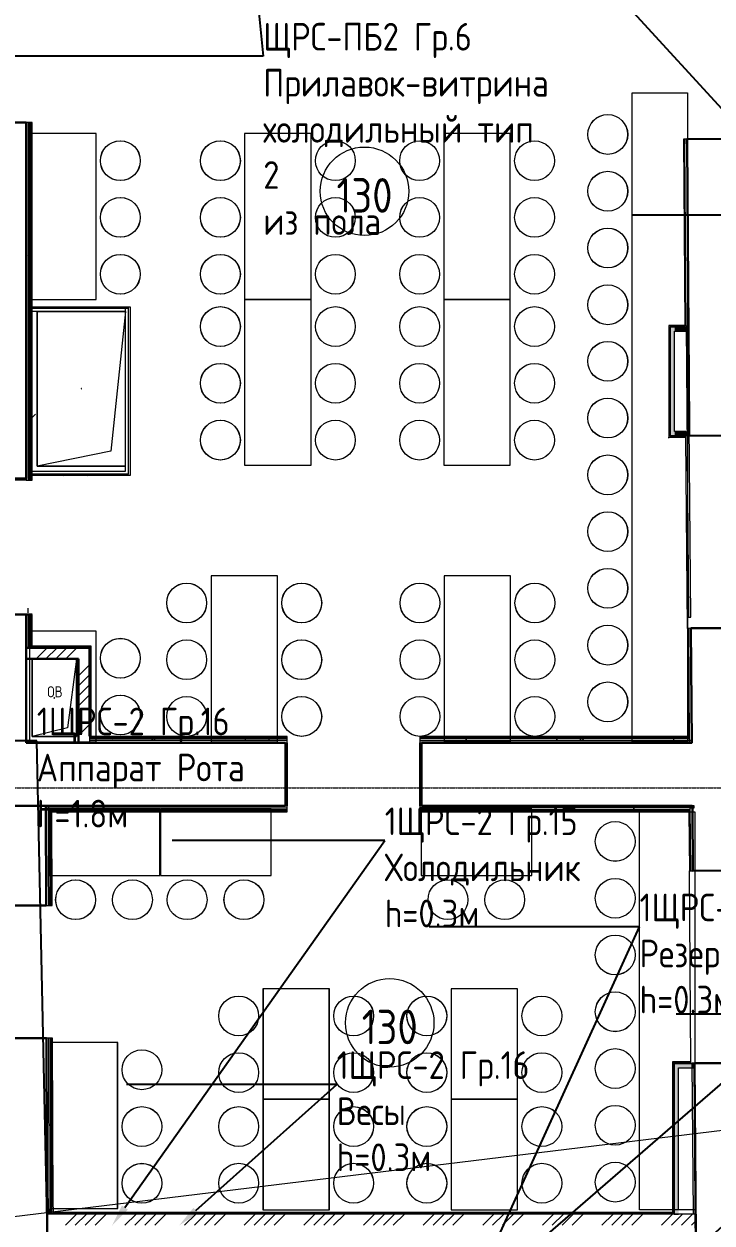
# Model space of a CAD drawing. Header units: millimetres. Extents: x -32 to 417638015, y -35 to 175284279.
# Drawn here: x 218657 to 224874, y 68078 to 78921 of the extents above; entities that cross this region are included whole.
import ezdxf
from ezdxf import colors
from ezdxf.entities.mleader import LeaderData, LeaderLine
from ezdxf.enums import TextEntityAlignment as Align
from ezdxf.math import Vec2, Vec3

# ---------------------------------------------------------------- set-up
doc = ezdxf.new("R2010")
doc.units = ezdxf.units.MM
doc.linetypes.add('ADSK_Линия сетки', pattern=[25, 20, -2.5, 0, -2.5])
doc.layers.add('_ЭМ_Надписи', color=7, linetype='Continuous')
doc.layers.add('ЭОМ_Лотки рабочие', color=5, linetype='Continuous')
for name, color, linetype, lineweight in [('_ЭМ_ТХ_пищеблок', 7, 'Continuous', 30), ('Аннотация', 7, 'Continuous', 18), ('Атрибут', 7, 'Continuous', 5), ('Обобщенные модели', 7, 'Continuous', 18), ('Оборудование', 7, 'Continuous', 18), ('Оси', 253, 'Continuous', 9), ('Перекрытие', 7, 'Continuous', 18), ('Стены внутренние', 7, 'Continuous', 18), ('Стены наружные', 7, 'Continuous', 18), ('Стены несущие', 7, 'Continuous', 30), ('Стены отделка', 7, 'Continuous', 30), ('Стены штриховка', 7, 'Continuous', 9), ('ШТРИХОВКА', 252, 'Continuous', 15)]:
    doc.layers.add(name, color=color, linetype=linetype, lineweight=lineweight)
doc.layers.add('Линии', color=7, linetype='Continuous', lineweight=9, true_color=0x00a600)
doc.styles.add('GOST Common', font='GOST_Common.ttf', dxfattribs={"width": 0.9, "height": 350})
doc.styles.add('GOST Common_5', font='GOST_Common.ttf', dxfattribs={"width": 0.9, "height": 200})
doc.styles.add('ISOCPEUR', font='isocpeur.ttf', dxfattribs={"width": 0.85, "height": 275})
doc.styles.add('ЭОМ', font='isocpeur.ttf', dxfattribs={"width": 0.85, "height": 250})
pattern_1 = [(45, (-31496.66, 188.9), (-269.4077, 269.4077), []), (45, (-31406.86, 188.9), (-269.4077, 269.4077), []), (45, (-31317.06, 188.9), (-269.4077, 269.4077), []), (45, (-31227.26, 188.9), (-269.4077, 269.4077), [])]
pattern_2 = [(0, (557.2, 188.9), (406.4, 101.6), [33.528, -271.272, 33.528, -271.272, -1625.6]), (0, (557.2, 188.9), (406.4, 101.6), [-609.6, 33.528, -576.072, 33.528, -271.272, -711.2]), (0, (557.2, 188.9), (406.4, 101.6), [-1524, 33.528, -169.672, 33.528, -474.472]), (120, (709.6, 239.7), (-291.18818, 301.15272), [33.528, -271.272, 33.528, -271.272, -1625.6]), (120, (709.6, 239.7), (-291.18818, 301.15272), [-609.6, 33.528, -576.072, 33.528, -271.272, -711.2]), (120, (709.6, 239.7), (-291.18818, 301.15272), [-1524, 33.528, -169.672, 33.528, -474.472]), (240, (760.4, 442.9), (-115.21182, -402.75272), [33.528, -271.272, 33.528, -271.272, -1625.6]), (240, (760.4, 442.9), (-115.21182, -402.75272), [-609.6, 33.528, -576.072, 33.528, -271.272, -711.2]), (240, (760.4, 442.9), (-115.21182, -402.75272), [-1524, 33.528, -169.672, 33.528, -474.472])]

# ---------------------------------------------------------------- blocks, each defined once
blk = doc.blocks.new('_ЭМ_ТХ_Пищеблок')
at = {"layer": 'Стены внутренние', "lineweight": 9}
h = blk.add_hatch(dxfattribs=at)
h.set_pattern_fill('FP_1', color=8, style=0, pattern_type=2)
h.set_pattern_definition([(45, (6535.43, 554.28), (-106.066, 106.066), [])])
h.paths.add_polyline_path([(56408, 26736), (56421, 26736), (56421, 26749), (55536, 26749), (55536, 26736), (56381, 26736)])
h = blk.add_hatch(dxfattribs=at)
h.set_pattern_fill('FP_1', color=8, style=0, pattern_type=2)
h.set_pattern_definition([(45, (6535.43, 2155.61), (-106.066, 106.066), [])])
h.paths.add_polyline_path([(56381, 25224), (56408, 25224), (56408, 25237), (55536, 25237), (55536, 25224), (55581, 25224)])
at = {"layer": 'Обобщенные модели', "color": 8}
for p, q in [((55581, 25311), (55581, 26709)), ((55581, 26709), (56381, 26709)), ((56381, 26709), (55581, 26709)), ((55581, 26709), (55581, 25311)), ((56381, 26709), (56248, 25444)), ((56248, 25444), (55581, 25311)), ((56381, 25311), (55581, 25311)), ((55581, 25311), (56381, 25311))]:
    blk.add_line(p, q, dxfattribs=at)
for start, end in [(0, 180), (120, 180), (180, 0), (240, 345), (15, 90)]:
    blk.add_arc((55981, 26010), 2.5, start, end, dxfattribs=at)
at = {"layer": 'Оборудование', "color": 8}
for p, q in [((60958, 22819), (60958, 28685)), ((60958, 28685), (61458, 28685)), ((61458, 28685), (61458, 22819)), ((55514, 28318), (55514, 26818)), ((56114, 28318), (55514, 28318)), ((56114, 26818), (56114, 28318)), ((55514, 26818), (56114, 26818)), ((61458, 22819), (60958, 22819)), ((61026, 18584), (61026, 22184)), ((61026, 22184), (61526, 22184)), ((61526, 22184), (61526, 18584)), ((55710, 20097), (55710, 18597)), ((56310, 20097), (55710, 20097)), ((56310, 18597), (56310, 20097)), ((55710, 18597), (56310, 18597)), ((61526, 18584), (61026, 18584))]:
    blk.add_line(p, q, dxfattribs=at)
for points in [[(57457, 28318), (57457, 26818), (58057, 26818), (58057, 28318), (57457, 28318)], [(59257, 28318), (59257, 26818), (59857, 26818), (59857, 28318), (59257, 28318)], [(57457, 26818), (57457, 25318), (58057, 25318), (58057, 26818), (57457, 26818)], [(59257, 26818), (59257, 25318), (59857, 25318), (59857, 26818), (59257, 26818)], [(57153, 24318), (57153, 22818), (57753, 22818), (57753, 24318), (57153, 24318)], [(59261, 24318), (59261, 22818), (59861, 22818), (59861, 24318), (59261, 24318)], [(55514, 23818), (55514, 22818), (56114, 22818), (56114, 23818), (55514, 23818)], [(56689, 22208), (55689, 22208), (55689, 21608), (56689, 21608), (56689, 22208)], [(57696, 22208), (56696, 22208), (56696, 21608), (57696, 21608), (57696, 22208)], [(60053, 22208), (59053, 22208), (59053, 21608), (60053, 21608), (60053, 22208)], [(57623, 20584), (57623, 19584), (58223, 19584), (58223, 20584), (57623, 20584)], [(59323, 20584), (59323, 19584), (59923, 19584), (59923, 20584), (59323, 20584)], [(57623, 19584), (57623, 18584), (58223, 18584), (58223, 19584), (57623, 19584)], [(59323, 19584), (59323, 18584), (59923, 18584), (59923, 19584), (59323, 19584)]]:
    blk.add_lwpolyline(points, dxfattribs=at)
for centre in [(60739, 28309), (56334, 28072), (57238, 28072), (58277, 28072), (59038, 28072), (60077, 28072), (60739, 27796), (56334, 27559), (57238, 27559), (58277, 27559), (59038, 27559), (60077, 27559), (60739, 27283), (56334, 27045), (57238, 27045), (58277, 27045), (59038, 27045), (60077, 27045), (60739, 26769), (57238, 26572), (58277, 26572), (59038, 26572), (60077, 26572), (60739, 26258), (57238, 26059), (58277, 26059), (59038, 26059), (60077, 26059), (60739, 25745), (57238, 25545), (58277, 25545), (59038, 25545), (60077, 25545), (60739, 25231), (60739, 24718), (60739, 24205), (56933, 24073), (57973, 24073), (59041, 24073), (60080, 24073), (60739, 23691), (56334, 23573), (56933, 23559), (57973, 23559), (59041, 23559), (60080, 23559), (60739, 23178), (56334, 23059), (56933, 23046), (57973, 23046), (59041, 23046), (60080, 23046), (60806, 21916), (60806, 21402), (55930, 21389), (56443, 21389), (56937, 21389), (57451, 21389), (59294, 21389), (59807, 21389), (60806, 20889), (57403, 20338), (58442, 20338), (59104, 20338), (60143, 20338), (60806, 20376), (56529, 19851), (57403, 19825), (58442, 19825), (59104, 19825), (60143, 19825), (60806, 19862), (56529, 19338), (57403, 19338), (58442, 19338), (59104, 19338), (60143, 19338), (60806, 19349), (56529, 18825), (57403, 18825), (58442, 18825), (59104, 18825), (60143, 18825), (60806, 18835)]:
    blk.add_circle(centre, 180, dxfattribs=at)
at = {"layer": 'Стены отделка', "color": 8, "lineweight": 9}
for p, q in [((55536, 26749), (56421, 26749)), ((56381, 26709), (55536, 26709)), ((56381, 25264), (56381, 26749)), ((56421, 26749), (56421, 25224)), ((55536, 25264), (56381, 25264)), ((56421, 25224), (55536, 25224))]:
    blk.add_line(p, q, dxfattribs=at)
at = {"layer": 'Стены штриховка', "color": 8}
for p, q in [((56408, 26736), (55536, 26736)), ((56408, 25237), (56408, 26749)), ((56408, 25237), (55536, 25237))]:
    blk.add_line(p, q, dxfattribs=at)
at = {"layer": 'Атрибут', "color": 8, "style": 'ISOCPEUR', "width": 0.85}
blk.add_attdef('№_ПОЗИЦИИ', text='', height=150, rotation=90, dxfattribs=at).set_placement((58332, 39155), align=Align.MIDDLE_CENTER)
blk = doc.blocks.new('ТХ пищеблок....')
at = {"layer": 'Стены внутренние', "lineweight": 9}
h = blk.add_hatch(dxfattribs=at)
h.set_pattern_fill('FP_1', color=8, style=0, pattern_type=2)
h.set_pattern_definition([(45, (-46129.86, -14777.86), (-106.066, 106.066), [])])
h.paths.add_polyline_path([(3743, 11404), (3756, 11404), (3756, 11417), (2871, 11417), (2871, 11404), (3716, 11404)])
h = blk.add_hatch(dxfattribs=at)
h.set_pattern_fill('FP_1', color=8, style=0, pattern_type=2)
h.set_pattern_definition([(45, (-46129.86, -13176.53), (-106.066, 106.066), [])])
h.paths.add_polyline_path([(3716, 9892), (3743, 9892), (3743, 9905), (2871, 9905), (2871, 9892), (2916, 9892)])
at = {"layer": 'Обобщенные модели', "color": 8}
for p, q in [((2916, 9979), (2916, 11377)), ((2916, 11377), (3716, 11377)), ((3716, 11377), (2916, 11377)), ((2916, 11377), (2916, 9979)), ((3716, 11377), (3583, 10112)), ((3583, 10112), (2916, 9979)), ((3716, 9979), (2916, 9979)), ((2916, 9979), (3716, 9979))]:
    blk.add_line(p, q, dxfattribs=at)
for start, end in [(0, 180), (120, 180), (180, 0), (240, 345), (15, 90)]:
    blk.add_arc((3316, 10678), 2.5, start, end, dxfattribs=at)
at = {"layer": 'Оборудование', "color": 8}
for p, q in [((8293, 7487), (8293, 13353)), ((8293, 13353), (8793, 13353)), ((8793, 13353), (8793, 7487)), ((2849, 12986), (2849, 11486)), ((3449, 12986), (2849, 12986)), ((3449, 11486), (3449, 12986)), ((2849, 11486), (3449, 11486)), ((8793, 7487), (8293, 7487)), ((8360, 3252), (8360, 6852)), ((8360, 6852), (8860, 6852)), ((8860, 6852), (8860, 3252)), ((3044, 4765), (3044, 3265)), ((3644, 4765), (3044, 4765)), ((3644, 3265), (3644, 4765)), ((3044, 3265), (3644, 3265)), ((8860, 3252), (8360, 3252))]:
    blk.add_line(p, q, dxfattribs=at)
for points in [[(4792, 12986), (4792, 11486), (5392, 11486), (5392, 12986), (4792, 12986)], [(6592, 12986), (6592, 11486), (7192, 11486), (7192, 12986), (6592, 12986)], [(4792, 11486), (4792, 9986), (5392, 9986), (5392, 11486), (4792, 11486)], [(6592, 11486), (6592, 9986), (7192, 9986), (7192, 11486), (6592, 11486)], [(4488, 8986), (4488, 7486), (5088, 7486), (5088, 8986), (4488, 8986)], [(6595, 8986), (6595, 7486), (7195, 7486), (7195, 8986), (6595, 8986)], [(2849, 8486), (2849, 7486), (3449, 7486), (3449, 8486), (2849, 8486)], [(4024, 6876), (3024, 6876), (3024, 6276), (4024, 6276), (4024, 6876)], [(5031, 6876), (4031, 6876), (4031, 6276), (5031, 6276), (5031, 6876)], [(7388, 6876), (6388, 6876), (6388, 6276), (7388, 6276), (7388, 6876)], [(4957, 5252), (4957, 4252), (5557, 4252), (5557, 5252), (4957, 5252)], [(6658, 5252), (6658, 4252), (7258, 4252), (7258, 5252), (6658, 5252)], [(4957, 4252), (4957, 3252), (5557, 3252), (5557, 4252), (4957, 4252)], [(6658, 4252), (6658, 3252), (7258, 3252), (7258, 4252), (6658, 4252)]]:
    blk.add_lwpolyline(points, dxfattribs=at)
for centre in [(8073, 12977), (3668, 12740), (4572, 12740), (5612, 12740), (6373, 12740), (7412, 12740), (8073, 12464), (3668, 12227), (4572, 12227), (5612, 12227), (6373, 12227), (7412, 12227), (8073, 11950), (3668, 11713), (4572, 11713), (5612, 11713), (6373, 11713), (7412, 11713), (8073, 11437), (4572, 11240), (5612, 11240), (6373, 11240), (7412, 11240), (8073, 10926), (4572, 10727), (5612, 10727), (6373, 10727), (7412, 10727), (8073, 10413), (4572, 10213), (5612, 10213), (6373, 10213), (7412, 10213), (8073, 9899), (8073, 9386), (8073, 8873), (4268, 8740), (5307, 8740), (6376, 8740), (7415, 8740), (8073, 8359), (3668, 8240), (4268, 8227), (5307, 8227), (6376, 8227), (7415, 8227), (8073, 7846), (3668, 7727), (4268, 7714), (5307, 7714), (6376, 7714), (7415, 7714), (8141, 6584), (3264, 6057), (3778, 6057), (4272, 6057), (4785, 6057), (6629, 6057), (7142, 6057), (8141, 6070), (8141, 5557), (8141, 5043), (4738, 5006), (5777, 5006), (6438, 5006), (7478, 5006), (3864, 4519), (4738, 4493), (5777, 4493), (6438, 4493), (7478, 4493), (8141, 4530), (3864, 4006), (4738, 4006), (5777, 4006), (6438, 4006), (7478, 4006), (8141, 4017), (3864, 3492), (4738, 3493), (5777, 3493), (6438, 3493), (7478, 3493), (8141, 3503)]:
    blk.add_circle(centre, 180, dxfattribs=at)
at = {"layer": 'Стены отделка', "color": 8, "lineweight": 9}
for p, q in [((2871, 11417), (3756, 11417)), ((3716, 9932), (3716, 11417)), ((3756, 11417), (3756, 9892)), ((3716, 11377), (2871, 11377)), ((2871, 9932), (3716, 9932)), ((3756, 9892), (2871, 9892))]:
    blk.add_line(p, q, dxfattribs=at)
at = {"layer": 'Стены штриховка', "color": 8}
for p, q in [((3743, 11404), (2871, 11404)), ((3743, 9905), (3743, 11417)), ((3743, 9905), (2871, 9905))]:
    blk.add_line(p, q, dxfattribs=at)
blk = doc.blocks.new('1 этаж')
at = {"layer": 'Стены внутренние', "lineweight": 9}
h = blk.add_hatch(dxfattribs=at)
h.set_pattern_fill('FP_12', color=8, style=0, pattern_type=2)
h.set_pattern_definition(pattern_2)
h.paths.add_polyline_path([(49573.085, 23217.02), (49573.085, 26451.22), (49558.085, 26451.22), (49558.085, 23217.02)])
h.paths.add_polyline_path([(49573.085, 27501.22), (49573.085, 30093.902), (49558.085, 30093.902), (49558.085, 27501.22)])
h.paths.add_polyline_path([(49573.085, 31143.902), (49573.085, 31600.182), (49558.085, 31600.182), (49558.085, 31143.902)])
at = {"layer": 'Стены внутренние'}
for points in [[(55359.957, 23616.492), (55399.957, 23616.492), (55399.957, 24602.873), (55359.957, 24602.873), (55359.957, 23813.107)], [(55495.216, 24562.873), (55500.679, 24562.873), (55500.679, 24602.873), (55399.957, 24602.873), (55399.957, 24562.873), (55495.111, 24562.873)], [(55399.957, 23616.492), (55504.893, 23616.492), (55504.893, 23656.492), (55399.957, 23656.492), (55399.957, 23650.226)], [(55544.996, 17903.013), (55559.395, 17903.013), (55559.068, 17943.013), (55395.986, 17942.123), (55395.986, 17903.013), (55532.996, 17903.013)], [(55435.986, 16578.902), (55435.986, 17903.013), (55395.986, 17903.013), (55395.986, 16578.902)]]:
    blk.add_hatch(color=8, dxfattribs=at).paths.add_polyline_path(points)
at = {"layer": 'Стены внутренние', "lineweight": 9}
h = blk.add_hatch(dxfattribs=at)
h.set_pattern_fill('FP_12', color=8, style=0, pattern_type=2)
h.set_pattern_definition(pattern_2)
h.paths.add_polyline_path([(49573.085, 21701.953), (49573.085, 22017.02), (49558.085, 22016.407), (49558.085, 21701.953)])
h = blk.add_hatch(dxfattribs=at)
h.set_pattern_fill('FP_12', color=8, style=0, pattern_type=2)
h.set_pattern_definition(pattern_2)
h.paths.add_polyline_path([(55535.335, 20862.96), (55535.455, 20863.058), (55535.335, 20877.96), (53097.201, 20877.96), (53097.201, 20862.96), (55527.255, 20862.96)])
h.paths.add_polyline_path([(50821.603, 20862.96), (51897.201, 20863.025), (51897.201, 20877.96), (50111.696, 20877.96), (50111.696, 20862.96), (50471.801, 20862.96)])
h = blk.add_hatch(dxfattribs=at)
h.set_pattern_fill('FP_12', color=8, style=0, pattern_type=2)
h.set_pattern_definition(pattern_2)
h.paths.add_polyline_path([(55487.013, 20237.96), (55540.511, 20237.96), (55540.392, 20252.675), (55509.819, 20252.96), (53097.201, 20252.96), (53097.201, 20237.96), (55367.793, 20237.96)])
h.paths.add_polyline_path([(50647.833, 20237.96), (51897.201, 20237.96), (51897.201, 20252.96), (49737.476, 20252.96), (49737.582, 20237.96), (50482.541, 20237.96)])
h = blk.add_hatch(dxfattribs=at)
h.set_pattern_fill('FP_12', color=8, style=0, pattern_type=2)
h.set_pattern_definition(pattern_2)
h.paths.add_polyline_path([(49763.515, 16628.902), (49758.816, 18171.691), (49743.816, 18171.585), (49748.515, 16628.902)])
h.paths.add_polyline_path([(49740.16, 19371.64), (49755.16, 19371.686), (49752.522, 20237.96), (49737.522, 20237.96), (49740.16, 19371.686)])
at = {"layer": 'Стены штриховка'}
h = blk.add_hatch(dxfattribs=at)
h.set_pattern_fill('ANSI34', color=8, scale=20)
h.set_pattern_definition(pattern_1)
h.paths.add_polyline_path([(50111.696, 21701.953), (49538.085, 21701.953), (49538.085, 21601.953), (50011.696, 21601.953), (50011.696, 20842.96), (50033.096, 20842.96), (50111.696, 20921.56)])
h = blk.add_hatch(dxfattribs=at)
h.set_pattern_fill('ANSI34', color=8, scale=20)
h.set_pattern_definition(pattern_1)
h.paths.add_polyline_path([(55590.914, 16478.902), (55590.105, 16578.902), (49728.667, 16578.902), (49728.972, 16478.902)])
at = {"layer": 'Аннотация', "color": 8, "lineweight": 9}
blk.add_line((49109.592, 16518.935), (57774.141, 17576.026), dxfattribs=at)
at = {"layer": 'Линии', "color": 8}
for centre in [(52596.88, 25829.22), (52824.958, 18309.469)]:
    blk.add_circle(centre, 400, dxfattribs=at)
at = {"layer": 'Обобщенные модели', "color": 8}
for p, q in [((49593.085, 20897.827), (49593.085, 21597.827)), ((49593.085, 21597.827), (49993.085, 21597.827)), ((49993.085, 21597.827), (49593.085, 21597.827)), ((49593.085, 21597.827), (49593.085, 20897.827)), ((49993.085, 21597.827), (49913.085, 20977.827)), ((49993.085, 21597.827), (49993.085, 20897.827)), ((49993.085, 20897.827), (49993.085, 21597.827)), ((49913.085, 20977.827), (49593.085, 20897.827)), ((49993.085, 20897.827), (49593.085, 20897.827)), ((49593.085, 20897.827), (49993.085, 20897.827))]:
    blk.add_line(p, q, dxfattribs=at)
for start, end in [(0, 180), (120, 180), (180, 0), (240, 345), (15, 90)]:
    blk.add_arc((49793.085, 21247.827), 2.5, start, end, dxfattribs=at)
at = {"layer": 'Оси', "color": 8, "linetype": 'ADSK_Линия сетки'}
blk.add_line((-9557.528, 20433.902), (56672.201, 20433.902), dxfattribs=at)
at = {"layer": 'Перекрытие', "color": 8}
for p, q in [((49623.273, 23813.107), (49593.085, 23782.919)), ((55347.957, 23598.226), (55347.957, 23606.492)), ((49538.085, 23216.407), (49008.085, 23216.407)), ((49558.085, 22017.02), (49558.085, 22057.934)), ((51897.201, 20842.96), (51897.201, 20272.96)), ((53097.201, 20272.96), (53097.201, 20842.96)), ((53097.201, 20512.951), (53097.201, 20842.684))]:
    blk.add_line(p, q, dxfattribs=at)
at = {"layer": 'Стены наружные', "color": 8}
for p, q in [((55515.256, 21876.842), (55501.283, 23604.492)), ((55513.186, 23616.492), (55504.893, 23616.492)), ((55546.95, 17958.013), (55532.996, 19683.288)), ((55547.069, 17943.345), (55559.068, 17943.442))]:
    blk.add_line(p, q, dxfattribs=at)
at = {"layer": 'Стены несущие', "color": 8}
for p, q in [((49538.085, 26451.22), (49028.085, 26451.22)), ((49538.085, 26451.22), (49538.085, 23231.407)), ((55950.75, 26303.532), (55510.764, 26299.974)), ((55510.764, 26299.974), (55511.093, 26259.259)), ((55511.093, 26259.259), (55511.813, 26259.265)), ((55511.813, 26259.265), (55532.364, 23718.199)), ((55532.364, 23718.199), (55511.813, 26259.265)), ((55532.364, 23718.199), (55531.645, 23718.194)), ((55531.645, 23718.194), (55532.463, 23617.038)), ((55532.463, 23617.038), (55862.452, 23619.707)), ((49028.085, 23231.407), (49538.085, 23231.407)), ((49593.085, 22001.407), (48956.265, 22001.407)), ((49538.085, 20842.96), (49538.085, 22001.407)), ((55876.524, 21879.764), (55547.255, 21877.101)), ((55547.255, 21877.101), (55547.255, 21877.101)), ((55555.613, 20843.647), (55547.255, 21877.101)), ((50111.696, 21701.953), (49538.085, 21701.953)), ((50111.696, 20901.953), (50111.696, 21701.953)), ((49538.085, 21601.953), (50011.696, 21601.953)), ((50011.696, 21601.953), (50011.696, 20842.96)), ((51882.201, 20842.96), (49538.085, 20842.96)), ((51882.201, 20272.96), (51882.201, 20842.96)), ((55554.899, 20842.96), (53112.201, 20842.96)), ((53112.201, 20842.96), (53112.201, 20272.96)), ((55555.613, 20843.647), (55554.893, 20843.641)), ((55554.893, 20843.641), (55554.899, 20842.96)), ((49037.937, 20272.96), (51882.201, 20272.96)), ((49720.16, 19371.579), (49717.418, 20271.834)), ((53112.201, 20272.96), (55559.509, 20272.96)), ((55559.509, 20272.96), (55559.672, 20252.831)), ((55559.672, 20252.831), (55560.391, 20252.837)), ((55560.391, 20252.837), (55564.995, 19683.547)), ((55564.995, 19683.547), (55894.265, 19686.21)), ((49280.163, 19370.239), (49720.16, 19371.579)), ((49723.816, 18171.585), (49335.269, 18170.401)), ((49742.256, 12117.814), (49723.816, 18171.585)), ((55908.337, 17946.267), (55579.068, 17943.604)), ((55579.068, 17943.604), (55597.536, 15660.081)), ((55591.653, 16387.538), (55579.068, 17943.604))]:
    blk.add_line(p, q, dxfattribs=at)
at = {"layer": 'Стены отделка', "color": 8, "lineweight": 9}
for p, q in [((49593.085, 26451.22), (49538.085, 26451.22)), ((49558.085, 26451.22), (49558.085, 26038.902)), ((49593.085, 23217.02), (49593.085, 26451.22)), ((55510.764, 26299.974), (55479.485, 26299.721)), ((55479.485, 26299.721), (55493.111, 24614.873)), ((55491.813, 26259.103), (55491.484, 26299.818)), ((55511.813, 26259.265), (55511.484, 26299.98)), ((55493.111, 24614.873), (55349.957, 24614.873)), ((55505.112, 24614.873), (55526.437, 21978.095)), ((55347.957, 24612.873), (55347.957, 23606.492)), ((55359.957, 24602.873), (55359.957, 23616.492)), ((55359.957, 24602.873), (55505.209, 24602.873)), ((55399.957, 23656.492), (55399.957, 24562.873)), ((55399.957, 24562.873), (55500.679, 24562.873)), ((55500.679, 24562.873), (55500.679, 24602.873)), ((55504.893, 23656.492), (55399.957, 23656.492)), ((55504.893, 23616.492), (55504.893, 23656.492)), ((55546.436, 21978.256), (55532.364, 23718.199)), ((55349.957, 23604.492), (55501.283, 23604.492)), ((55504.893, 23616.492), (55359.957, 23616.492)), ((55501.283, 23604.492), (55501.186, 23616.492)), ((49558.085, 23395.625), (49558.085, 23250.161)), ((49538.085, 23231.407), (49538.085, 23217.02)), ((49538.085, 23217.02), (49593.085, 23217.02)), ((49593.085, 23250.161), (49558.085, 23250.161)), ((49558.085, 21995.625), (49558.085, 21701.953)), ((49593.085, 21716.953), (49593.085, 22001.407)), ((55526.437, 21978.095), (55546.436, 21978.256)), ((55547.255, 21877.101), (55515.256, 21876.842)), ((55515.256, 21876.842), (55523.172, 20897.96)), ((50126.696, 21716.953), (49593.085, 21716.953)), ((50126.696, 20897.96), (50126.696, 21716.953)), ((50111.696, 20901.953), (50111.696, 20842.96)), ((51897.201, 20897.96), (50126.696, 20897.96)), ((51882.201, 20842.96), (51897.201, 20842.96)), ((51897.201, 20842.96), (51897.201, 20897.96)), ((53097.201, 20897.96), (53097.201, 20842.96)), ((55523.172, 20897.96), (53097.201, 20897.96)), ((53097.201, 20842.96), (55557.201, 20842.96)), ((55557.201, 20862.96), (55535.456, 20862.96)), ((55535.456, 20862.96), (55535.613, 20843.485)), ((55535.613, 20843.485), (55554.893, 20843.641)), ((55557.201, 20842.96), (55557.201, 20862.96)), ((49737.415, 20273.015), (49717.415, 20272.954)), ((49717.415, 20272.954), (49720.16, 19371.579)), ((49737.522, 20237.96), (49737.415, 20273.015)), ((49740.859, 20252.96), (49737.476, 20252.96)), ((51897.201, 20272.96), (49740.859, 20272.96)), ((49740.859, 20272.96), (49740.859, 20252.96)), ((49772.583, 20217.96), (51897.201, 20217.96)), ((49775.16, 19371.747), (49772.583, 20217.96)), ((51897.201, 20217.96), (51897.201, 20272.96)), ((55575.23, 20272.96), (53097.201, 20272.96)), ((53097.201, 20272.96), (53097.201, 20217.96)), ((53097.201, 20217.96), (55528.672, 20217.96)), ((55528.672, 20217.96), (55532.996, 19683.288)), ((55540.389, 20252.96), (55575.23, 20252.96)), ((55540.392, 20252.675), (55540.389, 20252.96)), ((55559.672, 20252.831), (55540.392, 20252.675)), ((55575.23, 20252.96), (55575.23, 20272.96)), ((49739.128, 19710.518), (49740.16, 19371.64)), ((55532.996, 19683.288), (55564.995, 19683.547)), ((49720.16, 19371.579), (49775.16, 19371.747)), ((49778.815, 18171.752), (49723.816, 18171.585)), ((49723.816, 18171.585), (49729.172, 16412.972)), ((49783.469, 16643.902), (49778.815, 18171.752)), ((55546.95, 17958.013), (55380.986, 17958.013)), ((55380.986, 17958.013), (55380.986, 16593.902)), ((55395.986, 17943.013), (55395.986, 16578.902)), ((55395.986, 17943.013), (55565.986, 17943.013)), ((55435.986, 16628.902), (55435.986, 17903.013)), ((55435.986, 17903.013), (55565.986, 17903.013)), ((55547.069, 17943.345), (55546.95, 17958.013)), ((55579.068, 17943.604), (55559.068, 17943.442)), ((55570.104, 16578.902), (55559.068, 17943.442)), ((55565.986, 17903.013), (55565.986, 17943.013)), ((49748.515, 16628.902), (49748.515, 16578.902)), ((49748.667, 16578.902), (49748.515, 16628.902)), ((55380.986, 16593.902), (49783.469, 16593.902)), ((55590.105, 16578.902), (49728.667, 16578.902))]:
    blk.add_line(p, q, dxfattribs=at)
at = {"layer": 'Стены штриховка', "color": 8}
for p, q in [((49573.085, 23217.02), (49573.085, 26451.22)), ((49582.085, 23217.02), (49582.085, 26451.22)), ((55481.485, 26299.737), (55495.127, 24612.873)), ((55505.112, 24614.873), (55491.813, 26259.103)), ((49558.085, 26038.902), (49558.085, 23395.625)), ((55349.957, 24614.873), (55347.957, 24614.873)), ((55347.957, 24614.873), (55347.957, 24612.873)), ((55349.957, 23604.492), (55349.957, 24614.873)), ((55495.127, 24612.873), (55347.957, 24612.873)), ((55501.267, 23606.492), (55347.957, 23606.492)), ((55347.957, 23604.492), (55349.957, 23604.492)), ((49558.085, 23250.161), (49558.085, 23217.02)), ((49558.085, 21995.625), (49558.085, 22001.407)), ((49573.085, 21701.953), (49573.085, 22001.407)), ((49582.085, 21707.953), (49582.085, 22001.407)), ((55517.256, 21876.859), (55525.173, 20897.96)), ((55535.456, 20862.96), (55527.255, 21876.939)), ((50117.696, 21707.953), (49582.085, 21707.953)), ((50117.696, 20886.96), (50117.696, 21707.953)), ((51897.201, 20877.96), (50111.696, 20877.96)), ((51897.201, 20862.96), (50111.696, 20862.96)), ((50117.696, 20897.96), (50126.696, 20897.96)), ((51897.201, 20886.96), (50117.696, 20886.96)), ((55535.262, 20886.96), (53097.201, 20886.96)), ((55535.335, 20877.96), (53097.201, 20877.96)), ((53097.201, 20862.96), (55535.456, 20862.96)), ((55535.173, 20897.96), (55523.172, 20897.96)), ((49737.522, 20237.96), (49739.128, 19710.518)), ((49740.859, 20252.96), (51897.201, 20252.96)), ((49752.522, 20237.96), (51897.201, 20237.96)), ((49755.16, 19371.686), (49752.522, 20237.96)), ((49761.549, 20228.96), (51897.201, 20228.96)), ((49764.16, 19371.713), (49761.549, 20228.96)), ((55540.389, 20252.96), (53097.201, 20252.96)), ((53097.201, 20237.96), (55540.511, 20237.96)), ((53097.201, 20228.96), (55540.584, 20228.96)), ((55528.672, 20217.96), (55540.673, 20217.96)), ((55530.672, 20217.96), (55534.996, 19683.305)), ((55544.996, 19683.385), (55540.392, 20252.675)), ((49748.515, 16628.902), (49743.816, 18171.646)), ((49763.667, 16578.902), (49758.816, 18171.691)), ((49772.649, 16584.902), (49767.815, 18171.719)), ((55547.023, 17949.013), (55389.986, 17949.013)), ((55389.986, 17949.013), (55389.986, 16584.902)), ((49783.469, 16643.902), (49783.622, 16593.902)), ((55389.986, 16584.902), (49772.497, 16584.902)), ((55395.986, 16578.902), (55435.986, 16578.902))]:
    blk.add_line(p, q, dxfattribs=at)
at = {"layer": 'ЭОМ_Лотки рабочие'}
blk.add_blockref('ТХ пищеблок....', (46722.058, 13366.044), dxfattribs=at)
at = {"layer": 'Аннотация', "color": 8, "style": 'GOST Common_5', "width": 0.9}
blk.add_text('ОВ', height=100, dxfattribs=at).set_placement((49729.585, 21253.085))
at = {"layer": 'Аннотация', "color": 8, "lineweight": 9, "char_height": 312.5, "width": 520.21112, "attachment_point": 5, "line_spacing_factor": 1.022766, "style": 'GOST Common'}
for insert in [(52596.88, 25792.272), (52824.958, 18272.521)]:
    blk.add_mtext('130', dxfattribs=dict(at, insert=insert))

msp = doc.modelspace()

# ---------------------------------------------------------------- block references
at = {"layer": '_ЭМ_ТХ_пищеблок', "lineweight": 50}
msp.add_blockref('_ЭМ_ТХ_Пищеблок', (163194, 49613), dxfattribs=at)
at = {"layer": 'ШТРИХОВКА'}
msp.add_blockref('1 этаж', (169137, 51579), dxfattribs=at)

# ---------------------------------------------------------------- leaders
at = {"layer": '_ЭМ_Надписи', "color": 7, "ltscale": 5}
ml = msp.add_multileader_mtext('Standard', dxfattribs=at)
ml.set_content('{\\C0;ЩРС-П\\fGOST Common|b0|i0|c204|p34;\\W0.9;\\C256;Б1\\fISOCPEUR|b0|i0|c204|p34;\\W0.85; Гр.Х\\P\\fGOST Common|b0|i0|c204|p34;\\W0.9;Прилавок нейтральный тип 3  }', color=1, style='ЭОМ')
ml.set_leader_properties()
ml.build(insert=Vec2(0, 0))
ml.multileader.update_dxf_attribs({"text_left_attachment_type": 6, "text_right_attachment_type": 6, "dogleg_length": 0, "arrow_head_size": 200})
ctx = ml.context
ctx.base_point, ctx.char_height, ctx.arrow_head_size, ctx.landing_gap_size, ctx.plane_origin = Vec3(227661, 78707), 250, 200, 0, Vec3(201708, 100814)
ctx.left_attachment, ctx.right_attachment = 6, 6
notes = []
notes.append((ctx, [(0, (1, 1, 0), (227661, 78707), (1, 0), 0, [(0, [(223298, 82080)], 0, [])])]))
ctx.mtext.insert, ctx.mtext.width, ctx.mtext.defined_height, ctx.mtext.flow_direction = Vec3(227661, 79032), 2631.59, 615, 5
ml = msp.add_multileader_mtext('Standard', dxfattribs=at)
ml.set_content('{\\C0;ЩРС-П\\fGOST Common|b0|i0|c204|p34;\\W0.9;\\C256;Б2\\fISOCPEUR|b0|i0|c204|p34;\\W0.85; Гр.6\\P\\fGOST Common|b0|i0|c204|p34;\\W0.9;Прилавок-витрина холодильный тип 2\\P\\fISOCPEUR|b0|i0|c204|p34;\\W0.85;из пола\\fGOST Common|b0|i0|c204|p34;\\W0.9; }', color=1, style='ЭОМ')
ml.set_leader_properties()
ml.build(insert=Vec2(0, 0))
ml.multileader.update_dxf_attribs({"text_left_attachment_type": 6, "text_right_attachment_type": 6, "dogleg_length": 0, "arrow_head_size": 200})
ctx = ml.context
ctx.base_point, ctx.char_height, ctx.arrow_head_size, ctx.landing_gap_size, ctx.plane_origin = Vec3(220819, 78631, -64), 250, 200, 0, Vec3(194894, 98235, -64)
ctx.left_attachment, ctx.right_attachment = 6, 6
notes.append((ctx, [(0, (1, 1, 0), (220819, 78631, -64), (1, 0), 0, [(0, [(220504, 81802, -64)], 0, [])])]))
ctx.mtext.insert, ctx.mtext.width, ctx.mtext.defined_height, ctx.mtext.flow_direction = Vec3(220819, 78931, -64), 2631.59, 615, 5
ml = msp.add_multileader_mtext('Standard', dxfattribs=at)
ml.set_content('{\\C0;ЩРС-П\\fGOST Common|b0|i0|c204|p34;\\W0.9;\\C256;Б1\\fISOCPEUR|b0|i0|c204|p34;\\W0.85; Гр.Х\\P\\fGOST Common|b0|i0|c204|p34;\\W0.9;Мармит для первых блюд тип 2 \\P\\fISOCPEUR|b0|i0|c204|p34;\\W0.85;из пола}', color=1, style='ЭОМ')
ml.set_leader_properties()
ml.build(insert=Vec2(0, 0))
ml.multileader.update_dxf_attribs({"text_left_attachment_type": 6, "text_right_attachment_type": 6, "dogleg_length": 0, "arrow_head_size": 200})
ctx = ml.context
ctx.base_point, ctx.char_height, ctx.arrow_head_size, ctx.landing_gap_size, ctx.plane_origin = Vec3(227780, 75074, -64), 250, 200, 0, Vec3(197836, 96143, -64)
ctx.left_attachment, ctx.right_attachment = 6, 6
notes.append((ctx, [(0, (1, 1, 0), (227780, 75074, -64), (1, 0), 0, [(0, [(221625, 81803, -64)], 0, [])])]))
ctx.mtext.insert, ctx.mtext.width, ctx.mtext.defined_height, ctx.mtext.flow_direction = Vec3(227780, 75374, -64), 2631.59, 615, 5
ml = msp.add_multileader_mtext('Standard', dxfattribs=at)
ml.set_content('{\\C256;ЩРС-ПБ1 Гр.Х\\PМармит для вторых блюд тип 2\\fGOST Common|b0|i0|c204|p34;\\H0.75x;\\W0.9;\\P\\fISOCPEUR|b0|i0|c204|p34;\\H1.33333x;\\W0.85;из пола}', color=1, style='ЭОМ')
ml.set_leader_properties()
ml.build(insert=Vec2(0, 0))
ml.multileader.update_dxf_attribs({"text_left_attachment_type": 6, "text_right_attachment_type": 6, "dogleg_length": 0, "arrow_head_size": 200})
ctx = ml.context
ctx.base_point, ctx.char_height, ctx.arrow_head_size, ctx.landing_gap_size, ctx.plane_origin = Vec3(227689, 77193), 250, 200, 0, Vec3(198380, 94174)
ctx.left_attachment, ctx.right_attachment = 6, 6
notes.append((ctx, [(0, (1, 1, 0), (227689, 77193), (1, 0), 0, [(0, [(222761, 81773)], 0, [])])]))
ctx.mtext.insert, ctx.mtext.width, ctx.mtext.defined_height, ctx.mtext.flow_direction = Vec3(227689, 77493), 3507.63, 615, 5
ml = msp.add_multileader_mtext('Standard', dxfattribs=at)
ml.set_content('{\\fGOST Common|b0|i0|c204|p34;\\W0.9;\\C256;1ЩРС-2\\fISOCPEUR|b0|i0|c204|p34;\\W0.85; Гр.16\\P\\fGOST Common|b0|i0|c204|p34;\\W0.9;Аппарат Рота\\P\\pxql;\\fGOST Common|b0|i0|c0|p34;h=\\fGOST Common|b0|i0|c204|p34;1\\fGOST Common|b0|i0|c0|p34;.\\fGOST Common|b0|i0|c204|p34;8м}', color=1, style='ЭОМ')
ml.set_leader_properties()
ml.build(insert=Vec2(0, 0))
ml.multileader.update_dxf_attribs({"text_left_attachment_type": 6, "text_right_attachment_type": 6, "dogleg_length": 0, "arrow_head_size": 200})
ctx = ml.context
ctx.base_point, ctx.char_height, ctx.arrow_head_size, ctx.landing_gap_size, ctx.plane_origin = Vec3(218773, 72439, -64), 250, 200, 0, Vec3(194859, 80025, -64)
ctx.left_attachment, ctx.right_attachment = 6, 6
notes.append((ctx, [(0, (1, 1, 0), (218773, 72439, -64), (1, 0), 0, [(0, [(218905, 66304, -64)], 0, [])])]))
ctx.mtext.insert, ctx.mtext.width, ctx.mtext.defined_height, ctx.mtext.flow_direction = Vec3(218773, 72739, -64), 2543.18, 233, 5
ml = msp.add_multileader_mtext('Standard', dxfattribs=at)
ml.set_content('{\\fGOST Common|b0|i0|c204|p34;\\W0.9;\\C256;1ЩРС-2\\fISOCPEUR|b0|i0|c204|p34;\\W0.85; Гр.15\\P\\pxql;Холодильник^J\\fGOST Common|b0|i0|c0|p34;\\W0.9;h=\\fGOST Common|b0|i0|c204|p34;0\\fGOST Common|b0|i0|c0|p34;.\\fGOST Common|b0|i0|c204|p34;3м}', color=1, style='ЭОМ')
ml.set_leader_properties()
ml.build(insert=Vec2(0, 0))
ml.multileader.update_dxf_attribs({"text_left_attachment_type": 6, "text_right_attachment_type": 6, "dogleg_length": 0, "arrow_head_size": 200})
ctx = ml.context
ctx.base_point, ctx.char_height, ctx.arrow_head_size, ctx.landing_gap_size, ctx.plane_origin = Vec3(221917, 71536, -64), 250, 200, 0, Vec3(196115, 83955, -64)
ctx.left_attachment, ctx.right_attachment = 6, 6
notes.append((ctx, [(0, (1, 1, 0), (221917, 71536, -64), (1, 0), 0, [(0, [(219453, 68055, -64)], 0, [])])]))
ctx.mtext.insert, ctx.mtext.width, ctx.mtext.defined_height, ctx.mtext.flow_direction = Vec3(221917, 71836, -64), 2543.18, 233, 5
ml = msp.add_multileader_mtext('Standard', dxfattribs=at)
ml.set_content('{\\fGOST Common|b0|i0|c204|p34;\\W0.9;\\C256;1ЩРС-2\\fISOCPEUR|b0|i0|c204|p34;\\W0.85; Гр.20\\P\\fGOST Common|b0|i0|c204|p34;\\W0.9;Облучатель \\fGOST Common|b0|i0|c0|p34;h=\\fGOST Common|b0|i0|c204|p34;2\\fGOST Common|b0|i0|c0|p34;.\\fGOST Common|b0|i0|c204|p34;2м}', color=1, style='ЭОМ')
ml.set_leader_properties()
ml.build(insert=Vec2(0, 0))
ml.multileader.update_dxf_attribs({"text_left_attachment_type": 6, "text_right_attachment_type": 6, "dogleg_length": 0, "arrow_head_size": 200})
ctx = ml.context
ctx.base_point, ctx.char_height, ctx.arrow_head_size, ctx.landing_gap_size, ctx.plane_origin = Vec3(227295, 71367, -64), 250, 200, 0, Vec3(200044, 79519, -64)
ctx.left_attachment, ctx.right_attachment = 6, 6
notes.append((ctx, [(0, (1, 1, 0), (227295, 71367, -64), (1, 0), 0, [(0, [(219948, 64991, -64)], 0, [])])]))
ctx.mtext.insert, ctx.mtext.width, ctx.mtext.defined_height, ctx.mtext.flow_direction = Vec3(227295, 71667, -64), 2073.81, 546, 5
ml = msp.add_multileader_mtext('Standard', dxfattribs=at)
ml.set_content('{\\fGOST Common|b0|i0|c204|p34;\\W0.9;\\C256;1ЩРС-2\\fISOCPEUR|b0|i0|c204|p34;\\W0.85; Гр.16\\P\\pxql;Резерв\\P\\fGOST Common|b0|i0|c0|p34;\\W0.9;h=\\fGOST Common|b0|i0|c204|p34;0\\fGOST Common|b0|i0|c0|p34;.\\fGOST Common|b0|i0|c204|p34;3м}', color=1, style='ЭОМ')
ml.set_leader_properties()
ml.build(insert=Vec2(0, 0))
ml.multileader.update_dxf_attribs({"text_left_attachment_type": 6, "text_right_attachment_type": 6, "dogleg_length": 0, "arrow_head_size": 200})
ctx = ml.context
ctx.base_point, ctx.char_height, ctx.arrow_head_size, ctx.landing_gap_size, ctx.plane_origin = Vec3(224220, 70757), 250, 200, 0, Vec3(199235, 81718)
ctx.left_attachment, ctx.right_attachment = 6, 6
notes.append((ctx, [(0, (1, 1, 0), (224220, 70757), (1, 0), 0, [(1, [(223281, 67997), (221616, 65041)], 0, [])])]))
ctx.mtext.insert, ctx.mtext.width, ctx.mtext.defined_height, ctx.mtext.flow_direction = Vec3(224220, 71057), 2543.18, 233, 5
ml = msp.add_multileader_mtext('Standard', dxfattribs=at)
ml.set_content('{\\fGOST Common|b0|i0|c204|p34;\\W0.9;\\C256;1ЩРС-2\\fISOCPEUR|b0|i0|c204|p34;\\W0.85; Гр.19\\P\\pxql;Водонагреватель\\P\\fGOST Common|b0|i0|c0|p34;\\W0.9;h=\\fGOST Common|b0|i0|c204|p34;1\\fGOST Common|b0|i0|c0|p34;.\\fGOST Common|b0|i0|c204|p34;9м}', color=1, style='ЭОМ')
ml.set_leader_properties()
ml.build(insert=Vec2(0, 0))
ml.multileader.update_dxf_attribs({"text_left_attachment_type": 6, "text_right_attachment_type": 6, "dogleg_length": 0, "arrow_head_size": 200})
ctx = ml.context
ctx.base_point, ctx.char_height, ctx.arrow_head_size, ctx.landing_gap_size, ctx.plane_origin = Vec3(227076, 69966, -64), 250, 200, 0, Vec3(201101, 81508, -64)
ctx.left_attachment, ctx.right_attachment = 6, 6
notes.append((ctx, [(0, (1, 1, 0), (227076, 69966, -64), (1, 0), 0, [(0, [(221426, 64833, -64)], 0, [])])]))
ctx.mtext.insert, ctx.mtext.width, ctx.mtext.defined_height, ctx.mtext.flow_direction = Vec3(227076, 70266, -64), 2543.18, 233, 5
ml = msp.add_multileader_mtext('Standard', dxfattribs=at)
ml.set_content('{\\fGOST Common|b0|i0|c204|p34;\\W0.9;\\C256;1ЩРС-2\\fISOCPEUR|b0|i0|c204|p34;\\W0.85; Гр.16\\P\\pxql;Весы\\P\\fGOST Common|b0|i0|c0|p34;\\W0.9;h=\\fGOST Common|b0|i0|c204|p34;0\\fGOST Common|b0|i0|c0|p34;.\\fGOST Common|b0|i0|c204|p34;3м}', color=1, style='ЭОМ')
ml.set_leader_properties()
ml.build(insert=Vec2(0, 0))
ml.multileader.update_dxf_attribs({"text_left_attachment_type": 6, "text_right_attachment_type": 6, "dogleg_length": 0, "arrow_head_size": 200})
ctx = ml.context
ctx.base_point, ctx.char_height, ctx.arrow_head_size, ctx.landing_gap_size, ctx.plane_origin = Vec3(221483, 69331, -64), 250, 200, 0, Vec3(196015, 81779, -64)
ctx.left_attachment, ctx.right_attachment = 6, 6
notes.append((ctx, [(0, (1, 1, 0), (221483, 69331, -64), (1, 0), 0, [(0, [(220061, 68058, -64)], 0, [])])]))
ctx.mtext.insert, ctx.mtext.width, ctx.mtext.defined_height, ctx.mtext.flow_direction = Vec3(221483, 69631, -64), 2543.18, 233, 5
ml = msp.add_multileader_mtext('Standard', dxfattribs=at)
ml.set_content('{\\fGOST Common|b0|i0|c204|p34;\\W0.9;\\C256;1ЩРС-2\\fISOCPEUR|b0|i0|c204|p34;\\W0.85; Гр.14\\P\\pxql;Ноутбук\\P\\fGOST Common|b0|i0|c0|p34;\\W0.9;h=\\fGOST Common|b0|i0|c204|p34;0,3м}', color=1, style='ЭОМ')
ml.set_leader_properties()
ml.build(insert=Vec2(0, 0))
ml.multileader.update_dxf_attribs({"text_left_attachment_type": 6, "text_right_attachment_type": 6, "dogleg_length": 0, "arrow_head_size": 200})
ctx = ml.context
ctx.base_point, ctx.char_height, ctx.arrow_head_size, ctx.landing_gap_size, ctx.plane_origin = Vec3(227221, 68077, -64), 250, 200, 0, Vec3(214444, 79739, -64)
ctx.left_attachment, ctx.right_attachment = 6, 6
notes.append((ctx, [(0, (1, 1, 0), (227221, 68077, -64), (1, 0), 0, [(0, [(224683, 67407, -64)], 0, [])])]))
ctx.mtext.insert, ctx.mtext.width, ctx.mtext.defined_height, ctx.mtext.flow_direction = Vec3(227221, 68377, -64), 2073.81, 546, 5
for ctx, leaders in notes:
    for number, flags, end, landing, length, lines in leaders:
        leader = LeaderData()
        leader.index, (leader.has_last_leader_line, leader.has_dogleg_vector, leader.attachment_direction) = number, flags
        leader.last_leader_point, leader.dogleg_vector, leader.dogleg_length = Vec3(end), Vec3(landing), length
        for number, points, colour, breaks in lines:
            line = LeaderLine()
            line.index, line.vertices, line.color, line.breaks = number, Vec3.list(points), colors.encode_raw_color(colour), breaks
            leader.lines.append(line)
        ctx.leaders.append(leader)

doc.saveas('drawing.dxf')
